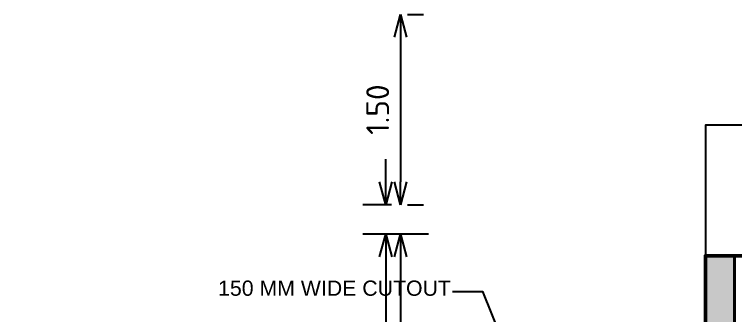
# Model space of a CAD drawing. Header units: inches. Extents: x 0 to 429, y 0 to 146.
# Drawn here: x 209.36 to 215.04, y 130.38 to 132.74 of the extents above; entities that cross this region are included whole.
import ezdxf

# ---------------------------------------------------------------- set-up
doc = ezdxf.new("R2010")
doc.units = ezdxf.units.IN
doc.header["$MEASUREMENT"] = 0
doc.layers.get('DEFPOINTS').update_dxf_attribs({"lineweight": 18})
for name, color, linetype, lineweight in [('FLOOR-GROUND', 7, 'Continuous', 50), ('XR-4BHK-A-B-GROUND-SUB$0$TOWER-COL', 1, 'Continuous', 40), ('XR-4BHK-A-B-GROUND-SUB$0$TOWER-COL-HATCH', 9, 'Continuous', 5)]:
    doc.layers.add(name, color=color, linetype=linetype, lineweight=lineweight)
doc.styles.add('Sanvi Common', font='isocpeur.ttf')
doc.styles.add('Xr-4BHK-A-B-Ground-Sub$0$DIM', font='arial.ttf')
doc.dimstyles.new('Sanvi Common', dxfattribs={"dimtxt": 0.18, "dimasz": 0.18, "dimexe": 0.18, "dimexo": 0.0625, "dimgap": 0.09, "dimtad": 1, "dimzin": 0, "dimdsep": 46, "dimtxsty": 'Sanvi Common', "dimblk": 'OPEN30', "dimcen": 0.09, "dimclrd": 68, "dimclre": 68, "dimclrt": 40, "dimadec": 0, "dimazin": 0, "dimtfac": 1, "dimtofl": 0, "dimtmove": 0, "dimatfit": 3, "dimldrblk": 'OPEN30', "dimfxl": 1, "dimtolj": 1, "dimtzin": 0, "dimarcsym": 0})

# ---------------------------------------------------------------- blocks, each defined once
blk = doc.blocks.new('Xr-4BHK-A-B-Ground-Sub$0$REV.CO.')
at = {"layer": 'XR-4BHK-A-B-GROUND-SUB$0$TOWER-COL-HATCH'}
blk.add_hatch(color=256, dxfattribs=at).paths.add_polyline_path([(451646.1, 19799.7), (451416.1, 19799.7), (451416.1, 20700.2), (451646.1, 20700.2)])
at = {"layer": 'XR-4BHK-A-B-GROUND-SUB$0$TOWER-COL'}
blk.add_lwpolyline([(451646.1, 20700.2), (451416.1, 20700.2), (451416.1, 19799.7), (451646.1, 19799.7)], close=True, dxfattribs=at)
blk = doc.blocks.new('_Open30')
at = {"color": 0, "linetype": 'ByBlock', "lineweight": -2}
for p, q in [((-1, 0.268), (0, 0)), ((0, 0), (-1, -0.268)), ((0, 0), (-1, 0))]:
    blk.add_line(p, q, dxfattribs=at)
blk = doc.blocks.new('*D132')
at = {"color": 68, "lineweight": -2, "transparency": 16777216}
for p, q in [((212.4567, 132.7417), (212.583, 132.7417)), ((212.403, 132.5617), (212.403, 131.4217)), ((212.4567, 131.2417), (212.583, 131.2417))]:
    blk.add_line(p, q, dxfattribs=at)
at = {"layer": 'DEFPOINTS', "color": 0, "transparency": 16777216}
for p in [(212.3942, 132.7417), (212.3942, 131.2417), (212.403, 131.2417)]:
    blk.add_point(p, dxfattribs=at)
at = {"color": 68, "lineweight": -2, "transparency": 16777216, "xscale": 0.18, "yscale": 0.18, "zscale": 0.18}
for p, rotation in [((212.403, 132.7417), 90), ((212.403, 131.2417), 270)]:
    blk.add_blockref('_Open30', p, dxfattribs=dict(at, rotation=rotation))
at = {"color": 40, "transparency": 16777216, "insert": (212.223, 131.9917), "char_height": 0.18, "attachment_point": 5, "rotation": 90, "style": 'Sanvi Common'}
blk.add_mtext('\\A1;1.50', dxfattribs=at)
blk = doc.blocks.new('*D133')
at = {"color": 68, "lineweight": -2, "transparency": 16777216}
for p, q in [((212.2865, 131.4217), (212.2865, 131.6017)), ((212.3317, 131.2417), (212.1065, 131.2417)), ((212.6228, 131.0117), (212.1065, 131.0117)), ((212.2865, 130.8317), (212.2865, 127.4837))]:
    blk.add_line(p, q, dxfattribs=at)
at = {"layer": 'DEFPOINTS', "color": 0, "transparency": 16777216}
for p in [(212.3942, 131.2417), (212.2865, 131.0117), (212.6853, 131.0117)]:
    blk.add_point(p, dxfattribs=at)
at = {"color": 68, "lineweight": -2, "transparency": 16777216, "xscale": 0.18, "yscale": 0.18, "zscale": 0.18}
for p, rotation in [((212.2865, 131.2417), 270), ((212.2865, 131.0117), 90)]:
    blk.add_blockref('_Open30', p, dxfattribs=dict(at, rotation=rotation))
at = {"color": 40, "transparency": 16777216, "insert": (212.1065, 127.7717), "char_height": 0.18, "attachment_point": 5, "rotation": 90, "style": 'Sanvi Common'}
blk.add_mtext('\\A1;0.23', dxfattribs=at)
blk = doc.blocks.new('*D134')
at = {"color": 68, "lineweight": -2, "transparency": 16777216}
for p, q in [((212.6228, 131.0117), (212.223, 131.0117)), ((212.403, 130.8317), (212.403, 127.5917)), ((212.354, 127.4117), (212.223, 127.4117))]:
    blk.add_line(p, q, dxfattribs=at)
at = {"layer": 'DEFPOINTS', "color": 0, "transparency": 16777216}
for p in [(212.6853, 131.0117), (212.403, 127.4117), (212.4165, 127.4117)]:
    blk.add_point(p, dxfattribs=at)
at = {"color": 68, "lineweight": -2, "transparency": 16777216, "xscale": 0.18, "yscale": 0.18, "zscale": 0.18}
for p, rotation in [((212.403, 131.0117), 90), ((212.403, 127.4117), 270)]:
    blk.add_blockref('_Open30', p, dxfattribs=dict(at, rotation=rotation))
at = {"color": 40, "transparency": 16777216, "insert": (212.223, 129.2117), "char_height": 0.18, "attachment_point": 5, "rotation": 90, "style": 'Sanvi Common'}
blk.add_mtext('\\A1;3.60', dxfattribs=at)

msp = doc.modelspace()

# ---------------------------------------------------------------- linework, layer by layer
for p, q in [((214.8053, 130.8406), (214.8053, 129.4106)), ((217.1048, 130.8406), (214.8053, 130.8406))]:
    msp.add_line(p, q)
msp.add_lwpolyline([(218.2655, 130.841), (218.2655, 131.8702), (214.8053, 131.8702), (214.8053, 130.8404)])
at = {"color": 4}
msp.add_lwpolyline([(212.8132, 130.5589), (213.0486, 130.5589), (213.5345, 129.3528)], dxfattribs=at)
at = {"layer": 'FLOOR-GROUND', "color": 181}
msp.add_lwpolyline([(218.8303, 119.8906), (218.8303, 124.9806), (219.2103, 124.9806), (219.2103, 130.8406), (214.8053, 130.8406), (214.8053, 129.4106), (213.6053, 129.4106), (213.6053, 128.8101), (211.6503, 128.8101), (211.6544, 128.1206), (206.8553, 128.1206), (206.8553, 123.5606), (206.2553, 123.5606), (206.2553, 121.8656)], dxfattribs=at)
at = {"layer": 'FLOOR-GROUND', "color": 230}
msp.add_lwpolyline([(218.8303, 119.8904), (218.8303, 124.9804), (219.2103, 124.9804), (219.2103, 130.8404), (214.8053, 130.8404), (214.8053, 129.4104), (213.6053, 129.4104), (213.6053, 128.8099), (211.6503, 128.8098), (211.6503, 128.1205), (206.8553, 128.1204), (206.8553, 123.5604), (206.2553, 123.5604), (206.2553, 121.8654)], dxfattribs=at)

# ---------------------------------------------------------------- block references
at = {"extrusion": (0, 0, -1), "xscale": 0.001, "yscale": 0.001, "zscale": -0.001}
msp.add_blockref('Xr-4BHK-A-B-Ground-Sub$0$REV.CO.', (-666.4514, 110.1404), dxfattribs=at)

# ---------------------------------------------------------------- texts
at = {"style": 'Xr-4BHK-A-B-Ground-Sub$0$DIM'}
msp.add_text('150 MM WIDE CUTOUT', height=0.12, dxfattribs=at).set_placement((210.9654, 130.5252))

# ---------------------------------------------------------------- dimensions: what is measured, and where the dimension line sits
at = {"color": 2}
for base, p1, p2, picture, middle in [((212.403, 131.2417), (212.3942, 132.7417), (212.3942, 131.2417), '*D132', (212.223, 131.9917)), ((212.403, 127.4117), (212.6853, 131.0117), (212.4165, 127.4117), '*D134', (212.223, 129.2117))]:
    dim = msp.add_linear_dim(base=base, p1=p1, p2=p2, angle=90, dimstyle='Sanvi Common', dxfattribs=at)
    dim.commit()
    dim.dimension.update_dxf_attribs({"geometry": picture, "text_midpoint": middle})
dim = msp.add_linear_dim(base=(212.2865, 131.0117), p1=(212.3942, 131.2417), p2=(212.6853, 131.0117), angle=90, dimstyle='Sanvi Common', dxfattribs=at)
dim.commit()
dim.dimension.update_dxf_attribs({"geometry": '*D133', "text_midpoint": (212.2865, 127.7717), "dimtype": 160})

doc.saveas('drawing.dxf')
